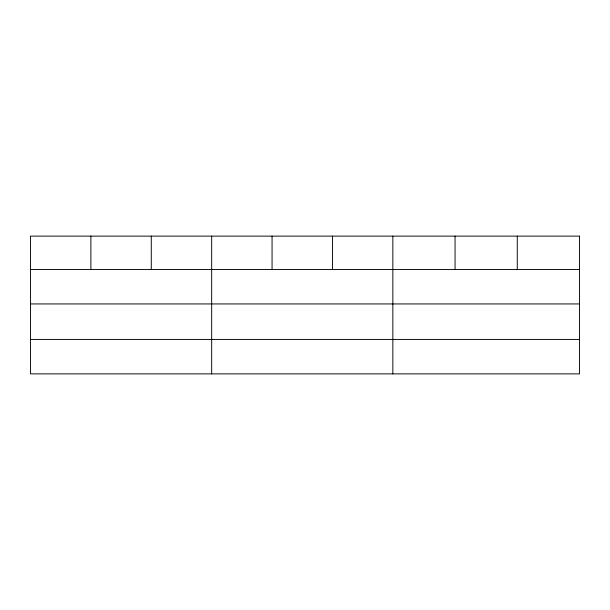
<?xml version="1.0" encoding="UTF-8"?>
<svg xmlns="http://www.w3.org/2000/svg" width="610" height="610" viewBox="0 0 610 610"><rect width="100%" height="100%" fill="white"/><g stroke="black" fill="none" stroke-linecap="round" stroke-linejoin="round"><path stroke-width="0.91" d="M30.5 269.49L579.5 269.49M30.5 303.94L579.5 303.94M30.5 339.427L579.5 339.427M517.28 236.123L517.28 269.49M455.06 236.123L455.06 269.49M392.84 236.123L392.84 373.877M332.45 236.123L332.45 269.49M272.06 236.123L272.06 269.49M211.67 236.123L211.67 373.877M151.28 236.123L151.28 269.49M90.89 236.123L90.89 269.49M579.5 236.123L30.5 236.123L30.5 373.877L579.5 373.877L579.5 236.123"/></g></svg>
